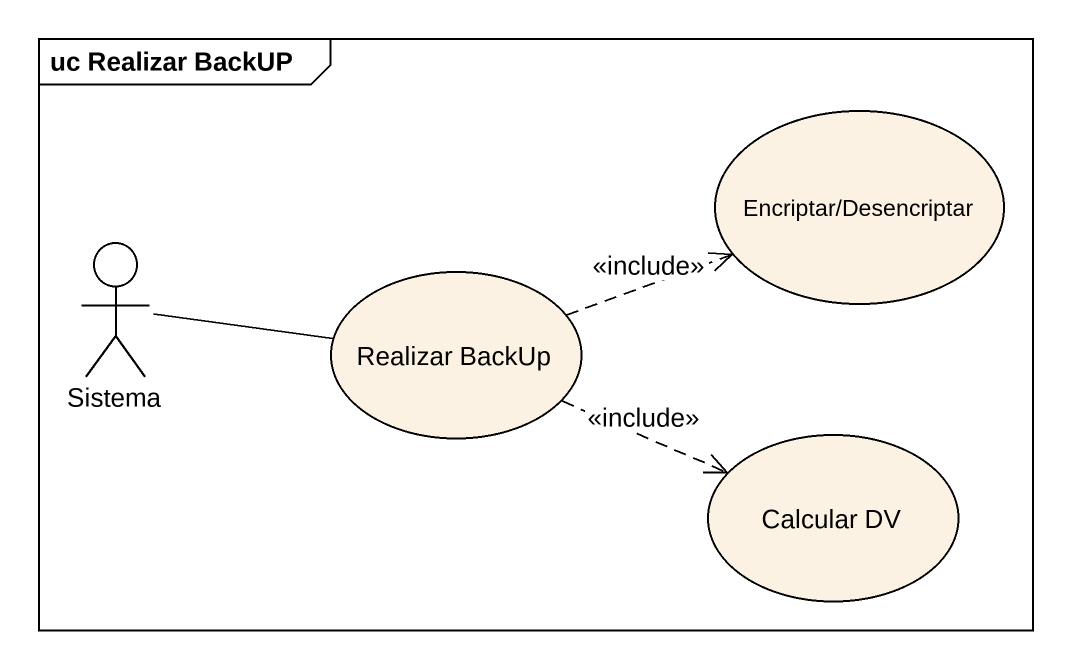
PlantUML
@startuml
mainframe uc Realizar BackUP
usecase "Encriptar/Desencriptar" as Encriptar_Desencriptar
actor Sistema
usecase "Realizar BackUp" as Realizar_BackUp
usecase "Calcular DV" as Calcular_DV
Sistema -right- Realizar_BackUp
Realizar_BackUp .right.> Encriptar_Desencriptar : <<include>>
Realizar_BackUp .right.> Calcular_DV : <<include>>
@enduml
